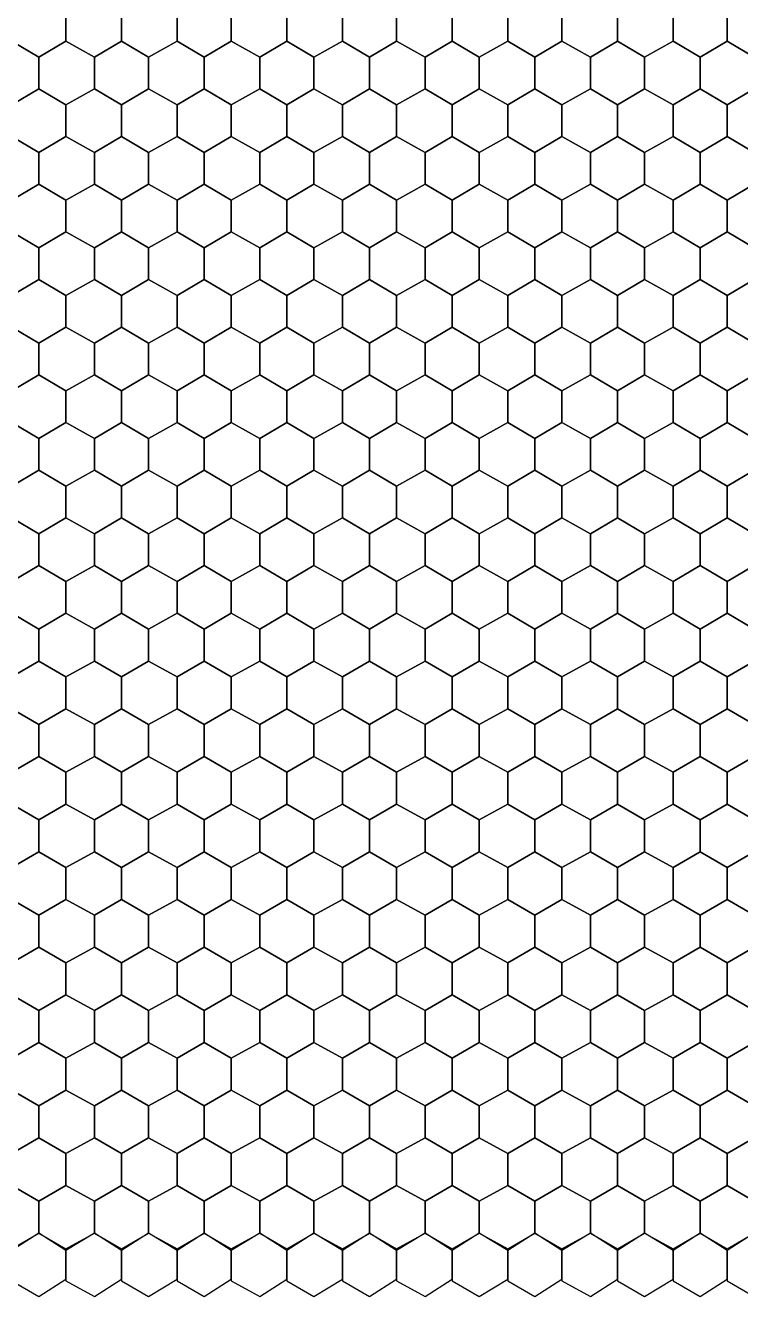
# Model space of a CAD drawing. Header units: metres. Extents: x -17 to 3602, y -20 to 1610.
# Drawn here: x 892 to 1342, y -20 to 780 of the extents above; entities that cross this region are included whole.
import ezdxf

# ---------------------------------------------------------------- set-up
doc = ezdxf.new("R2010")
doc.units = ezdxf.units.M

msp = doc.modelspace()

# ---------------------------------------------------------------- linework, layer by layer
for points in [[(917, 770), (917, 790), (900, 800), (883, 790), (883, 770), (900, 760)], [(952, 770), (952, 790), (935, 800), (917, 790), (917, 770), (935, 760)], [(987, 770), (987, 790), (969, 800), (952, 790), (952, 770), (969, 760)], [(1021, 770), (1021, 790), (1004, 800), (987, 790), (987, 770), (1004, 760)], [(1056, 770), (1056, 790), (1039, 800), (1021, 790), (1021, 770), (1039, 760)], [(1091, 770), (1091, 790), (1073, 800), (1056, 790), (1056, 770), (1073, 760)], [(1125, 770), (1125, 790), (1108, 800), (1091, 790), (1091, 770), (1108, 760)], [(1160, 770), (1160, 790), (1143, 800), (1125, 790), (1125, 770), (1143, 760)], [(1195, 770), (1195, 790), (1177, 800), (1160, 790), (1160, 770), (1177, 760)], [(1229, 770), (1229, 790), (1212, 800), (1195, 790), (1195, 770), (1212, 760)], [(1264, 770), (1264, 790), (1247, 800), (1229, 790), (1229, 770), (1247, 760)], [(1299, 770), (1299, 790), (1281, 800), (1264, 790), (1264, 770), (1281, 760)], [(1333, 770), (1333, 790), (1316, 800), (1299, 790), (1299, 770), (1316, 760)], [(1368, 770), (1368, 790), (1350, 800), (1333, 790), (1333, 770), (1350, 760)], [(900, 740), (900, 760), (883, 770), (866, 760), (866, 740), (883, 730)], [(935, 740), (935, 760), (917, 770), (900, 760), (900, 740), (917, 730)], [(969, 740), (969, 760), (952, 770), (935, 760), (935, 740), (952, 730)], [(1004, 740), (1004, 760), (987, 770), (969, 760), (969, 740), (987, 730)], [(1039, 740), (1039, 760), (1021, 770), (1004, 760), (1004, 740), (1021, 730)], [(1073, 740), (1073, 760), (1056, 770), (1039, 760), (1039, 740), (1056, 730)], [(1108, 740), (1108, 760), (1091, 770), (1073, 760), (1073, 740), (1091, 730)], [(1143, 740), (1143, 760), (1125, 770), (1108, 760), (1108, 740), (1125, 730)], [(1177, 740), (1177, 760), (1160, 770), (1143, 760), (1143, 740), (1160, 730)], [(1212, 740), (1212, 760), (1195, 770), (1177, 760), (1177, 740), (1195, 730)], [(1247, 740), (1247, 760), (1229, 770), (1212, 760), (1212, 740), (1229, 730)], [(1281, 740), (1281, 760), (1264, 770), (1247, 760), (1247, 740), (1264, 730)], [(1316, 740), (1316, 760), (1299, 770), (1281, 760), (1281, 740), (1299, 730)], [(1350, 740), (1350, 760), (1333, 770), (1316, 760), (1316, 740), (1333, 730)], [(917, 710), (917, 730), (900, 740), (883, 730), (883, 710), (900, 700)], [(952, 710), (952, 730), (935, 740), (917, 730), (917, 710), (935, 700)], [(987, 710), (987, 730), (969, 740), (952, 730), (952, 710), (969, 700)], [(1021, 710), (1021, 730), (1004, 740), (987, 730), (987, 710), (1004, 700)], [(1056, 710), (1056, 730), (1039, 740), (1021, 730), (1021, 710), (1039, 700)], [(1091, 710), (1091, 730), (1073, 740), (1056, 730), (1056, 710), (1073, 700)], [(1125, 710), (1125, 730), (1108, 740), (1091, 730), (1091, 710), (1108, 700)], [(1160, 710), (1160, 730), (1143, 740), (1125, 730), (1125, 710), (1143, 700)], [(1195, 710), (1195, 730), (1177, 740), (1160, 730), (1160, 710), (1177, 700)], [(1229, 710), (1229, 730), (1212, 740), (1195, 730), (1195, 710), (1212, 700)], [(1264, 710), (1264, 730), (1247, 740), (1229, 730), (1229, 710), (1247, 700)], [(1299, 710), (1299, 730), (1281, 740), (1264, 730), (1264, 710), (1281, 700)], [(1333, 710), (1333, 730), (1316, 740), (1299, 730), (1299, 710), (1316, 700)], [(1368, 710), (1368, 730), (1350, 740), (1333, 730), (1333, 710), (1350, 700)], [(900, 680), (900, 700), (883, 710), (866, 700), (866, 680), (883, 670)], [(935, 680), (935, 700), (917, 710), (900, 700), (900, 680), (917, 670)], [(969, 680), (969, 700), (952, 710), (935, 700), (935, 680), (952, 670)], [(1004, 680), (1004, 700), (987, 710), (969, 700), (969, 680), (987, 670)], [(1039, 680), (1039, 700), (1021, 710), (1004, 700), (1004, 680), (1021, 670)], [(1073, 680), (1073, 700), (1056, 710), (1039, 700), (1039, 680), (1056, 670)], [(1108, 680), (1108, 700), (1091, 710), (1073, 700), (1073, 680), (1091, 670)], [(1143, 680), (1143, 700), (1125, 710), (1108, 700), (1108, 680), (1125, 670)], [(1177, 680), (1177, 700), (1160, 710), (1143, 700), (1143, 680), (1160, 670)], [(1212, 680), (1212, 700), (1195, 710), (1177, 700), (1177, 680), (1195, 670)], [(1247, 680), (1247, 700), (1229, 710), (1212, 700), (1212, 680), (1229, 670)], [(1281, 680), (1281, 700), (1264, 710), (1247, 700), (1247, 680), (1264, 670)], [(1316, 680), (1316, 700), (1299, 710), (1281, 700), (1281, 680), (1299, 670)], [(1350, 680), (1350, 700), (1333, 710), (1316, 700), (1316, 680), (1333, 670)], [(917, 650), (917, 670), (900, 680), (883, 670), (883, 650), (900, 640)], [(952, 650), (952, 670), (935, 680), (917, 670), (917, 650), (935, 640)], [(987, 650), (987, 670), (969, 680), (952, 670), (952, 650), (969, 640)], [(1021, 650), (1021, 670), (1004, 680), (987, 670), (987, 650), (1004, 640)], [(1056, 650), (1056, 670), (1039, 680), (1021, 670), (1021, 650), (1039, 640)], [(1091, 650), (1091, 670), (1073, 680), (1056, 670), (1056, 650), (1073, 640)], [(1125, 650), (1125, 670), (1108, 680), (1091, 670), (1091, 650), (1108, 640)], [(1160, 650), (1160, 670), (1143, 680), (1125, 670), (1125, 650), (1143, 640)], [(1195, 650), (1195, 670), (1177, 680), (1160, 670), (1160, 650), (1177, 640)], [(1229, 650), (1229, 670), (1212, 680), (1195, 670), (1195, 650), (1212, 640)], [(1264, 650), (1264, 670), (1247, 680), (1229, 670), (1229, 650), (1247, 640)], [(1299, 650), (1299, 670), (1281, 680), (1264, 670), (1264, 650), (1281, 640)], [(1333, 650), (1333, 670), (1316, 680), (1299, 670), (1299, 650), (1316, 640)], [(1368, 650), (1368, 670), (1350, 680), (1333, 670), (1333, 650), (1350, 640)], [(900, 620), (900, 640), (883, 650), (866, 640), (866, 620), (883, 610)], [(935, 620), (935, 640), (917, 650), (900, 640), (900, 620), (917, 610)], [(969, 620), (969, 640), (952, 650), (935, 640), (935, 620), (952, 610)], [(1004, 620), (1004, 640), (987, 650), (969, 640), (969, 620), (987, 610)], [(1039, 620), (1039, 640), (1021, 650), (1004, 640), (1004, 620), (1021, 610)], [(1073, 620), (1073, 640), (1056, 650), (1039, 640), (1039, 620), (1056, 610)], [(1108, 620), (1108, 640), (1091, 650), (1073, 640), (1073, 620), (1091, 610)], [(1143, 620), (1143, 640), (1125, 650), (1108, 640), (1108, 620), (1125, 610)], [(1177, 620), (1177, 640), (1160, 650), (1143, 640), (1143, 620), (1160, 610)], [(1212, 620), (1212, 640), (1195, 650), (1177, 640), (1177, 620), (1195, 610)], [(1247, 620), (1247, 640), (1229, 650), (1212, 640), (1212, 620), (1229, 610)], [(1281, 620), (1281, 640), (1264, 650), (1247, 640), (1247, 620), (1264, 610)], [(1316, 620), (1316, 640), (1299, 650), (1281, 640), (1281, 620), (1299, 610)], [(1350, 620), (1350, 640), (1333, 650), (1316, 640), (1316, 620), (1333, 610)], [(917, 590), (917, 610), (900, 620), (883, 610), (883, 590), (900, 580)], [(952, 590), (952, 610), (935, 620), (917, 610), (917, 590), (935, 580)], [(987, 590), (987, 610), (969, 620), (952, 610), (952, 590), (969, 580)], [(1021, 590), (1021, 610), (1004, 620), (987, 610), (987, 590), (1004, 580)], [(1056, 590), (1056, 610), (1039, 620), (1021, 610), (1021, 590), (1039, 580)], [(1091, 590), (1091, 610), (1073, 620), (1056, 610), (1056, 590), (1073, 580)], [(1125, 590), (1125, 610), (1108, 620), (1091, 610), (1091, 590), (1108, 580)], [(1160, 590), (1160, 610), (1143, 620), (1125, 610), (1125, 590), (1143, 580)], [(1195, 590), (1195, 610), (1177, 620), (1160, 610), (1160, 590), (1177, 580)], [(1229, 590), (1229, 610), (1212, 620), (1195, 610), (1195, 590), (1212, 580)], [(1264, 590), (1264, 610), (1247, 620), (1229, 610), (1229, 590), (1247, 580)], [(1299, 590), (1299, 610), (1281, 620), (1264, 610), (1264, 590), (1281, 580)], [(1333, 590), (1333, 610), (1316, 620), (1299, 610), (1299, 590), (1316, 580)], [(1368, 590), (1368, 610), (1350, 620), (1333, 610), (1333, 590), (1350, 580)], [(900, 560), (900, 580), (883, 590), (866, 580), (866, 560), (883, 550)], [(935, 560), (935, 580), (917, 590), (900, 580), (900, 560), (917, 550)], [(969, 560), (969, 580), (952, 590), (935, 580), (935, 560), (952, 550)], [(1004, 560), (1004, 580), (987, 590), (969, 580), (969, 560), (987, 550)], [(1039, 560), (1039, 580), (1021, 590), (1004, 580), (1004, 560), (1021, 550)], [(1073, 560), (1073, 580), (1056, 590), (1039, 580), (1039, 560), (1056, 550)], [(1108, 560), (1108, 580), (1091, 590), (1073, 580), (1073, 560), (1091, 550)], [(1143, 560), (1143, 580), (1125, 590), (1108, 580), (1108, 560), (1125, 550)], [(1177, 560), (1177, 580), (1160, 590), (1143, 580), (1143, 560), (1160, 550)], [(1212, 560), (1212, 580), (1195, 590), (1177, 580), (1177, 560), (1195, 550)], [(1247, 560), (1247, 580), (1229, 590), (1212, 580), (1212, 560), (1229, 550)], [(1281, 560), (1281, 580), (1264, 590), (1247, 580), (1247, 560), (1264, 550)], [(1316, 560), (1316, 580), (1299, 590), (1281, 580), (1281, 560), (1299, 550)], [(1350, 560), (1350, 580), (1333, 590), (1316, 580), (1316, 560), (1333, 550)], [(917, 530), (917, 550), (900, 560), (883, 550), (883, 530), (900, 520)], [(952, 530), (952, 550), (935, 560), (917, 550), (917, 530), (935, 520)], [(987, 530), (987, 550), (969, 560), (952, 550), (952, 530), (969, 520)], [(1021, 530), (1021, 550), (1004, 560), (987, 550), (987, 530), (1004, 520)], [(1056, 530), (1056, 550), (1039, 560), (1021, 550), (1021, 530), (1039, 520)], [(1091, 530), (1091, 550), (1073, 560), (1056, 550), (1056, 530), (1073, 520)], [(1125, 530), (1125, 550), (1108, 560), (1091, 550), (1091, 530), (1108, 520)], [(1160, 530), (1160, 550), (1143, 560), (1125, 550), (1125, 530), (1143, 520)], [(1195, 530), (1195, 550), (1177, 560), (1160, 550), (1160, 530), (1177, 520)], [(1229, 530), (1229, 550), (1212, 560), (1195, 550), (1195, 530), (1212, 520)], [(1264, 530), (1264, 550), (1247, 560), (1229, 550), (1229, 530), (1247, 520)], [(1299, 530), (1299, 550), (1281, 560), (1264, 550), (1264, 530), (1281, 520)], [(1333, 530), (1333, 550), (1316, 560), (1299, 550), (1299, 530), (1316, 520)], [(1368, 530), (1368, 550), (1350, 560), (1333, 550), (1333, 530), (1350, 520)], [(900, 500), (900, 520), (883, 530), (866, 520), (866, 500), (883, 490)], [(935, 500), (935, 520), (917, 530), (900, 520), (900, 500), (917, 490)], [(969, 500), (969, 520), (952, 530), (935, 520), (935, 500), (952, 490)], [(1004, 500), (1004, 520), (987, 530), (969, 520), (969, 500), (987, 490)], [(1039, 500), (1039, 520), (1021, 530), (1004, 520), (1004, 500), (1021, 490)], [(1073, 500), (1073, 520), (1056, 530), (1039, 520), (1039, 500), (1056, 490)], [(1108, 500), (1108, 520), (1091, 530), (1073, 520), (1073, 500), (1091, 490)], [(1143, 500), (1143, 520), (1125, 530), (1108, 520), (1108, 500), (1125, 490)], [(1177, 500), (1177, 520), (1160, 530), (1143, 520), (1143, 500), (1160, 490)], [(1212, 500), (1212, 520), (1195, 530), (1177, 520), (1177, 500), (1195, 490)], [(1247, 500), (1247, 520), (1229, 530), (1212, 520), (1212, 500), (1229, 490)], [(1281, 500), (1281, 520), (1264, 530), (1247, 520), (1247, 500), (1264, 490)], [(1316, 500), (1316, 520), (1299, 530), (1281, 520), (1281, 500), (1299, 490)], [(1350, 500), (1350, 520), (1333, 530), (1316, 520), (1316, 500), (1333, 490)], [(917, 470), (917, 490), (900, 500), (883, 490), (883, 470), (900, 460)], [(952, 470), (952, 490), (935, 500), (917, 490), (917, 470), (935, 460)], [(987, 470), (987, 490), (969, 500), (952, 490), (952, 470), (969, 460)], [(1021, 470), (1021, 490), (1004, 500), (987, 490), (987, 470), (1004, 460)], [(1056, 470), (1056, 490), (1039, 500), (1021, 490), (1021, 470), (1039, 460)], [(1091, 470), (1091, 490), (1073, 500), (1056, 490), (1056, 470), (1073, 460)], [(1125, 470), (1125, 490), (1108, 500), (1091, 490), (1091, 470), (1108, 460)], [(1160, 470), (1160, 490), (1143, 500), (1125, 490), (1125, 470), (1143, 460)], [(1195, 470), (1195, 490), (1177, 500), (1160, 490), (1160, 470), (1177, 460)], [(1229, 470), (1229, 490), (1212, 500), (1195, 490), (1195, 470), (1212, 460)], [(1264, 470), (1264, 490), (1247, 500), (1229, 490), (1229, 470), (1247, 460)], [(1299, 470), (1299, 490), (1281, 500), (1264, 490), (1264, 470), (1281, 460)], [(1333, 470), (1333, 490), (1316, 500), (1299, 490), (1299, 470), (1316, 460)], [(1368, 470), (1368, 490), (1350, 500), (1333, 490), (1333, 470), (1350, 460)], [(900, 440), (900, 460), (883, 470), (866, 460), (866, 440), (883, 430)], [(935, 440), (935, 460), (917, 470), (900, 460), (900, 440), (917, 430)], [(969, 440), (969, 460), (952, 470), (935, 460), (935, 440), (952, 430)], [(1004, 440), (1004, 460), (987, 470), (969, 460), (969, 440), (987, 430)], [(1039, 440), (1039, 460), (1021, 470), (1004, 460), (1004, 440), (1021, 430)], [(1073, 440), (1073, 460), (1056, 470), (1039, 460), (1039, 440), (1056, 430)], [(1108, 440), (1108, 460), (1091, 470), (1073, 460), (1073, 440), (1091, 430)], [(1143, 440), (1143, 460), (1125, 470), (1108, 460), (1108, 440), (1125, 430)], [(1177, 440), (1177, 460), (1160, 470), (1143, 460), (1143, 440), (1160, 430)], [(1212, 440), (1212, 460), (1195, 470), (1177, 460), (1177, 440), (1195, 430)], [(1247, 440), (1247, 460), (1229, 470), (1212, 460), (1212, 440), (1229, 430)], [(1281, 440), (1281, 460), (1264, 470), (1247, 460), (1247, 440), (1264, 430)], [(1316, 440), (1316, 460), (1299, 470), (1281, 460), (1281, 440), (1299, 430)], [(1350, 440), (1350, 460), (1333, 470), (1316, 460), (1316, 440), (1333, 430)], [(917, 410), (917, 430), (900, 440), (883, 430), (883, 410), (900, 400)], [(952, 410), (952, 430), (935, 440), (917, 430), (917, 410), (935, 400)], [(987, 410), (987, 430), (969, 440), (952, 430), (952, 410), (969, 400)], [(1021, 410), (1021, 430), (1004, 440), (987, 430), (987, 410), (1004, 400)], [(1056, 410), (1056, 430), (1039, 440), (1021, 430), (1021, 410), (1039, 400)], [(1091, 410), (1091, 430), (1073, 440), (1056, 430), (1056, 410), (1073, 400)], [(1125, 410), (1125, 430), (1108, 440), (1091, 430), (1091, 410), (1108, 400)], [(1160, 410), (1160, 430), (1143, 440), (1125, 430), (1125, 410), (1143, 400)], [(1195, 410), (1195, 430), (1177, 440), (1160, 430), (1160, 410), (1177, 400)], [(1229, 410), (1229, 430), (1212, 440), (1195, 430), (1195, 410), (1212, 400)], [(1264, 410), (1264, 430), (1247, 440), (1229, 430), (1229, 410), (1247, 400)], [(1299, 410), (1299, 430), (1281, 440), (1264, 430), (1264, 410), (1281, 400)], [(1333, 410), (1333, 430), (1316, 440), (1299, 430), (1299, 410), (1316, 400)], [(1368, 410), (1368, 430), (1350, 440), (1333, 430), (1333, 410), (1350, 400)], [(900, 380), (900, 400), (883, 410), (866, 400), (866, 380), (883, 370)], [(935, 380), (935, 400), (917, 410), (900, 400), (900, 380), (917, 370)], [(969, 380), (969, 400), (952, 410), (935, 400), (935, 380), (952, 370)], [(1004, 380), (1004, 400), (987, 410), (969, 400), (969, 380), (987, 370)], [(1039, 380), (1039, 400), (1021, 410), (1004, 400), (1004, 380), (1021, 370)], [(1073, 380), (1073, 400), (1056, 410), (1039, 400), (1039, 380), (1056, 370)], [(1108, 380), (1108, 400), (1091, 410), (1073, 400), (1073, 380), (1091, 370)], [(1143, 380), (1143, 400), (1125, 410), (1108, 400), (1108, 380), (1125, 370)], [(1177, 380), (1177, 400), (1160, 410), (1143, 400), (1143, 380), (1160, 370)], [(1212, 380), (1212, 400), (1195, 410), (1177, 400), (1177, 380), (1195, 370)], [(1247, 380), (1247, 400), (1229, 410), (1212, 400), (1212, 380), (1229, 370)], [(1281, 380), (1281, 400), (1264, 410), (1247, 400), (1247, 380), (1264, 370)], [(1316, 380), (1316, 400), (1299, 410), (1281, 400), (1281, 380), (1299, 370)], [(1350, 380), (1350, 400), (1333, 410), (1316, 400), (1316, 380), (1333, 370)], [(917, 350), (917, 370), (900, 380), (883, 370), (883, 350), (900, 340)], [(952, 350), (952, 370), (935, 380), (917, 370), (917, 350), (935, 340)], [(987, 350), (987, 370), (969, 380), (952, 370), (952, 350), (969, 340)], [(1021, 350), (1021, 370), (1004, 380), (987, 370), (987, 350), (1004, 340)], [(1056, 350), (1056, 370), (1039, 380), (1021, 370), (1021, 350), (1039, 340)], [(1091, 350), (1091, 370), (1073, 380), (1056, 370), (1056, 350), (1073, 340)], [(1125, 350), (1125, 370), (1108, 380), (1091, 370), (1091, 350), (1108, 340)], [(1160, 350), (1160, 370), (1143, 380), (1125, 370), (1125, 350), (1143, 340)], [(1195, 350), (1195, 370), (1177, 380), (1160, 370), (1160, 350), (1177, 340)], [(1229, 350), (1229, 370), (1212, 380), (1195, 370), (1195, 350), (1212, 340)], [(1264, 350), (1264, 370), (1247, 380), (1229, 370), (1229, 350), (1247, 340)], [(1299, 350), (1299, 370), (1281, 380), (1264, 370), (1264, 350), (1281, 340)], [(1333, 350), (1333, 370), (1316, 380), (1299, 370), (1299, 350), (1316, 340)], [(1368, 350), (1368, 370), (1350, 380), (1333, 370), (1333, 350), (1350, 340)], [(900, 320), (900, 340), (883, 350), (866, 340), (866, 320), (883, 310)], [(935, 320), (935, 340), (917, 350), (900, 340), (900, 320), (917, 310)], [(969, 320), (969, 340), (952, 350), (935, 340), (935, 320), (952, 310)], [(1004, 320), (1004, 340), (987, 350), (969, 340), (969, 320), (987, 310)], [(1039, 320), (1039, 340), (1021, 350), (1004, 340), (1004, 320), (1021, 310)], [(1073, 320), (1073, 340), (1056, 350), (1039, 340), (1039, 320), (1056, 310)], [(1108, 320), (1108, 340), (1091, 350), (1073, 340), (1073, 320), (1091, 310)], [(1143, 320), (1143, 340), (1125, 350), (1108, 340), (1108, 320), (1125, 310)], [(1177, 320), (1177, 340), (1160, 350), (1143, 340), (1143, 320), (1160, 310)], [(1212, 320), (1212, 340), (1195, 350), (1177, 340), (1177, 320), (1195, 310)], [(1247, 320), (1247, 340), (1229, 350), (1212, 340), (1212, 320), (1229, 310)], [(1281, 320), (1281, 340), (1264, 350), (1247, 340), (1247, 320), (1264, 310)], [(1316, 320), (1316, 340), (1299, 350), (1281, 340), (1281, 320), (1299, 310)], [(1350, 320), (1350, 340), (1333, 350), (1316, 340), (1316, 320), (1333, 310)], [(917, 290), (917, 310), (900, 320), (883, 310), (883, 290), (900, 280)], [(952, 290), (952, 310), (935, 320), (917, 310), (917, 290), (935, 280)], [(987, 290), (987, 310), (969, 320), (952, 310), (952, 290), (969, 280)], [(1021, 290), (1021, 310), (1004, 320), (987, 310), (987, 290), (1004, 280)], [(1056, 290), (1056, 310), (1039, 320), (1021, 310), (1021, 290), (1039, 280)], [(1091, 290), (1091, 310), (1073, 320), (1056, 310), (1056, 290), (1073, 280)], [(1125, 290), (1125, 310), (1108, 320), (1091, 310), (1091, 290), (1108, 280)], [(1160, 290), (1160, 310), (1143, 320), (1125, 310), (1125, 290), (1143, 280)], [(1195, 290), (1195, 310), (1177, 320), (1160, 310), (1160, 290), (1177, 280)], [(1229, 290), (1229, 310), (1212, 320), (1195, 310), (1195, 290), (1212, 280)], [(1264, 290), (1264, 310), (1247, 320), (1229, 310), (1229, 290), (1247, 280)], [(1299, 290), (1299, 310), (1281, 320), (1264, 310), (1264, 290), (1281, 280)], [(1333, 290), (1333, 310), (1316, 320), (1299, 310), (1299, 290), (1316, 280)], [(1368, 290), (1368, 310), (1350, 320), (1333, 310), (1333, 290), (1350, 280)], [(900, 260), (900, 280), (883, 290), (866, 280), (866, 260), (883, 250)], [(935, 260), (935, 280), (917, 290), (900, 280), (900, 260), (917, 250)], [(969, 260), (969, 280), (952, 290), (935, 280), (935, 260), (952, 250)], [(1004, 260), (1004, 280), (987, 290), (969, 280), (969, 260), (987, 250)], [(1039, 260), (1039, 280), (1021, 290), (1004, 280), (1004, 260), (1021, 250)], [(1073, 260), (1073, 280), (1056, 290), (1039, 280), (1039, 260), (1056, 250)], [(1108, 260), (1108, 280), (1091, 290), (1073, 280), (1073, 260), (1091, 250)], [(1143, 260), (1143, 280), (1125, 290), (1108, 280), (1108, 260), (1125, 250)], [(1177, 260), (1177, 280), (1160, 290), (1143, 280), (1143, 260), (1160, 250)], [(1212, 260), (1212, 280), (1195, 290), (1177, 280), (1177, 260), (1195, 250)], [(1247, 260), (1247, 280), (1229, 290), (1212, 280), (1212, 260), (1229, 250)], [(1281, 260), (1281, 280), (1264, 290), (1247, 280), (1247, 260), (1264, 250)], [(1316, 260), (1316, 280), (1299, 290), (1281, 280), (1281, 260), (1299, 250)], [(1350, 260), (1350, 280), (1333, 290), (1316, 280), (1316, 260), (1333, 250)], [(917, 230), (917, 250), (900, 260), (883, 250), (883, 230), (900, 220)], [(952, 230), (952, 250), (935, 260), (917, 250), (917, 230), (935, 220)], [(987, 230), (987, 250), (969, 260), (952, 250), (952, 230), (969, 220)], [(1021, 230), (1021, 250), (1004, 260), (987, 250), (987, 230), (1004, 220)], [(1056, 230), (1056, 250), (1039, 260), (1021, 250), (1021, 230), (1039, 220)], [(1091, 230), (1091, 250), (1073, 260), (1056, 250), (1056, 230), (1073, 220)], [(1125, 230), (1125, 250), (1108, 260), (1091, 250), (1091, 230), (1108, 220)], [(1160, 230), (1160, 250), (1143, 260), (1125, 250), (1125, 230), (1143, 220)], [(1195, 230), (1195, 250), (1177, 260), (1160, 250), (1160, 230), (1177, 220)], [(1229, 230), (1229, 250), (1212, 260), (1195, 250), (1195, 230), (1212, 220)], [(1264, 230), (1264, 250), (1247, 260), (1229, 250), (1229, 230), (1247, 220)], [(1299, 230), (1299, 250), (1281, 260), (1264, 250), (1264, 230), (1281, 220)], [(1333, 230), (1333, 250), (1316, 260), (1299, 250), (1299, 230), (1316, 220)], [(1368, 230), (1368, 250), (1350, 260), (1333, 250), (1333, 230), (1350, 220)], [(900, 200), (900, 220), (883, 230), (866, 220), (866, 200), (883, 190)], [(935, 200), (935, 220), (917, 230), (900, 220), (900, 200), (917, 190)], [(969, 200), (969, 220), (952, 230), (935, 220), (935, 200), (952, 190)], [(1004, 200), (1004, 220), (987, 230), (969, 220), (969, 200), (987, 190)], [(1039, 200), (1039, 220), (1021, 230), (1004, 220), (1004, 200), (1021, 190)], [(1073, 200), (1073, 220), (1056, 230), (1039, 220), (1039, 200), (1056, 190)], [(1108, 200), (1108, 220), (1091, 230), (1073, 220), (1073, 200), (1091, 190)], [(1143, 200), (1143, 220), (1125, 230), (1108, 220), (1108, 200), (1125, 190)], [(1177, 200), (1177, 220), (1160, 230), (1143, 220), (1143, 200), (1160, 190)], [(1212, 200), (1212, 220), (1195, 230), (1177, 220), (1177, 200), (1195, 190)], [(1247, 200), (1247, 220), (1229, 230), (1212, 220), (1212, 200), (1229, 190)], [(1281, 200), (1281, 220), (1264, 230), (1247, 220), (1247, 200), (1264, 190)], [(1316, 200), (1316, 220), (1299, 230), (1281, 220), (1281, 200), (1299, 190)], [(1350, 200), (1350, 220), (1333, 230), (1316, 220), (1316, 200), (1333, 190)], [(917, 170), (917, 190), (900, 200), (883, 190), (883, 170), (900, 160)], [(952, 170), (952, 190), (935, 200), (917, 190), (917, 170), (935, 160)], [(987, 170), (987, 190), (969, 200), (952, 190), (952, 170), (969, 160)], [(1021, 170), (1021, 190), (1004, 200), (987, 190), (987, 170), (1004, 160)], [(1056, 170), (1056, 190), (1039, 200), (1021, 190), (1021, 170), (1039, 160)], [(1091, 170), (1091, 190), (1073, 200), (1056, 190), (1056, 170), (1073, 160)], [(1125, 170), (1125, 190), (1108, 200), (1091, 190), (1091, 170), (1108, 160)], [(1160, 170), (1160, 190), (1143, 200), (1125, 190), (1125, 170), (1143, 160)], [(1195, 170), (1195, 190), (1177, 200), (1160, 190), (1160, 170), (1177, 160)], [(1229, 170), (1229, 190), (1212, 200), (1195, 190), (1195, 170), (1212, 160)], [(1264, 170), (1264, 190), (1247, 200), (1229, 190), (1229, 170), (1247, 160)], [(1299, 170), (1299, 190), (1281, 200), (1264, 190), (1264, 170), (1281, 160)], [(1333, 170), (1333, 190), (1316, 200), (1299, 190), (1299, 170), (1316, 160)], [(1368, 170), (1368, 190), (1350, 200), (1333, 190), (1333, 170), (1350, 160)], [(900, 140), (900, 160), (883, 170), (866, 160), (866, 140), (883, 130)], [(935, 140), (935, 160), (917, 170), (900, 160), (900, 140), (917, 130)], [(969, 140), (969, 160), (952, 170), (935, 160), (935, 140), (952, 130)], [(1004, 140), (1004, 160), (987, 170), (969, 160), (969, 140), (987, 130)], [(1039, 140), (1039, 160), (1021, 170), (1004, 160), (1004, 140), (1021, 130)], [(1073, 140), (1073, 160), (1056, 170), (1039, 160), (1039, 140), (1056, 130)], [(1108, 140), (1108, 160), (1091, 170), (1073, 160), (1073, 140), (1091, 130)], [(1143, 140), (1143, 160), (1125, 170), (1108, 160), (1108, 140), (1125, 130)], [(1177, 140), (1177, 160), (1160, 170), (1143, 160), (1143, 140), (1160, 130)], [(1212, 140), (1212, 160), (1195, 170), (1177, 160), (1177, 140), (1195, 130)], [(1247, 140), (1247, 160), (1229, 170), (1212, 160), (1212, 140), (1229, 130)], [(1281, 140), (1281, 160), (1264, 170), (1247, 160), (1247, 140), (1264, 130)], [(1316, 140), (1316, 160), (1299, 170), (1281, 160), (1281, 140), (1299, 130)], [(1350, 140), (1350, 160), (1333, 170), (1316, 160), (1316, 140), (1333, 130)], [(917, 110), (917, 130), (900, 140), (883, 130), (883, 110), (900, 100)], [(952, 110), (952, 130), (935, 140), (917, 130), (917, 110), (935, 100)], [(987, 110), (987, 130), (969, 140), (952, 130), (952, 110), (969, 100)], [(1021, 110), (1021, 130), (1004, 140), (987, 130), (987, 110), (1004, 100)], [(1056, 110), (1056, 130), (1039, 140), (1021, 130), (1021, 110), (1039, 100)], [(1091, 110), (1091, 130), (1073, 140), (1056, 130), (1056, 110), (1073, 100)], [(1125, 110), (1125, 130), (1108, 140), (1091, 130), (1091, 110), (1108, 100)], [(1160, 110), (1160, 130), (1143, 140), (1125, 130), (1125, 110), (1143, 100)], [(1195, 110), (1195, 130), (1177, 140), (1160, 130), (1160, 110), (1177, 100)], [(1229, 110), (1229, 130), (1212, 140), (1195, 130), (1195, 110), (1212, 100)], [(1264, 110), (1264, 130), (1247, 140), (1229, 130), (1229, 110), (1247, 100)], [(1299, 110), (1299, 130), (1281, 140), (1264, 130), (1264, 110), (1281, 100)], [(1333, 110), (1333, 130), (1316, 140), (1299, 130), (1299, 110), (1316, 100)], [(1368, 110), (1368, 130), (1350, 140), (1333, 130), (1333, 110), (1350, 100)], [(900, 80), (900, 100), (883, 110), (866, 100), (866, 80), (883, 70)], [(935, 80), (935, 100), (917, 110), (900, 100), (900, 80), (917, 70)], [(969, 80), (969, 100), (952, 110), (935, 100), (935, 80), (952, 70)], [(1004, 80), (1004, 100), (987, 110), (969, 100), (969, 80), (987, 70)], [(1039, 80), (1039, 100), (1021, 110), (1004, 100), (1004, 80), (1021, 70)], [(1073, 80), (1073, 100), (1056, 110), (1039, 100), (1039, 80), (1056, 70)], [(1108, 80), (1108, 100), (1091, 110), (1073, 100), (1073, 80), (1091, 70)], [(1143, 80), (1143, 100), (1125, 110), (1108, 100), (1108, 80), (1125, 70)], [(1177, 80), (1177, 100), (1160, 110), (1143, 100), (1143, 80), (1160, 70)], [(1212, 80), (1212, 100), (1195, 110), (1177, 100), (1177, 80), (1195, 70)], [(1247, 80), (1247, 100), (1229, 110), (1212, 100), (1212, 80), (1229, 70)], [(1281, 80), (1281, 100), (1264, 110), (1247, 100), (1247, 80), (1264, 70)], [(1316, 80), (1316, 100), (1299, 110), (1281, 100), (1281, 80), (1299, 70)], [(1350, 80), (1350, 100), (1333, 110), (1316, 100), (1316, 80), (1333, 70)], [(917, 50), (917, 70), (900, 80), (883, 70), (883, 50), (900, 40)], [(952, 50), (952, 70), (935, 80), (917, 70), (917, 50), (935, 40)], [(987, 50), (987, 70), (969, 80), (952, 70), (952, 50), (969, 40)], [(1021, 50), (1021, 70), (1004, 80), (987, 70), (987, 50), (1004, 40)], [(1056, 50), (1056, 70), (1039, 80), (1021, 70), (1021, 50), (1039, 40)], [(1091, 50), (1091, 70), (1073, 80), (1056, 70), (1056, 50), (1073, 40)], [(1125, 50), (1125, 70), (1108, 80), (1091, 70), (1091, 50), (1108, 40)], [(1160, 50), (1160, 70), (1143, 80), (1125, 70), (1125, 50), (1143, 40)], [(1195, 50), (1195, 70), (1177, 80), (1160, 70), (1160, 50), (1177, 40)], [(1229, 50), (1229, 70), (1212, 80), (1195, 70), (1195, 50), (1212, 40)], [(1264, 50), (1264, 70), (1247, 80), (1229, 70), (1229, 50), (1247, 40)], [(1299, 50), (1299, 70), (1281, 80), (1264, 70), (1264, 50), (1281, 40)], [(1333, 50), (1333, 70), (1316, 80), (1299, 70), (1299, 50), (1316, 40)], [(1368, 50), (1368, 70), (1350, 80), (1333, 70), (1333, 50), (1350, 40)], [(900, 20), (900, 40), (883, 50), (866, 40), (866, 20), (883, 10)], [(935, 20), (935, 40), (917, 50), (900, 40), (900, 20), (917, 10)], [(969, 20), (969, 40), (952, 50), (935, 40), (935, 20), (952, 10)], [(1004, 20), (1004, 40), (987, 50), (969, 40), (969, 20), (987, 10)], [(1039, 20), (1039, 40), (1021, 50), (1004, 40), (1004, 20), (1021, 10)], [(1073, 20), (1073, 40), (1056, 50), (1039, 40), (1039, 20), (1056, 10)], [(1108, 20), (1108, 40), (1091, 50), (1073, 40), (1073, 20), (1091, 10)], [(1143, 20), (1143, 40), (1125, 50), (1108, 40), (1108, 20), (1125, 10)], [(1177, 20), (1177, 40), (1160, 50), (1143, 40), (1143, 20), (1160, 10)], [(1212, 20), (1212, 40), (1195, 50), (1177, 40), (1177, 20), (1195, 10)], [(1247, 20), (1247, 40), (1229, 50), (1212, 40), (1212, 20), (1229, 10)], [(1281, 20), (1281, 40), (1264, 50), (1247, 40), (1247, 20), (1264, 10)], [(1316, 20), (1316, 40), (1299, 50), (1281, 40), (1281, 20), (1299, 10)], [(1350, 20), (1350, 40), (1333, 50), (1316, 40), (1316, 20), (1333, 10)], [(917, -9), (917, 9), (900, 20), (883, 9), (883, -10), (900, -20)], [(952, -9), (952, 9), (935, 20), (917, 9), (917, -10), (935, -20)], [(987, -9), (987, 9), (969, 20), (952, 9), (952, -10), (969, -20)], [(1021, -9), (1021, 9), (1004, 20), (987, 9), (987, -10), (1004, -20)], [(1056, -9), (1056, 9), (1039, 20), (1021, 9), (1021, -10), (1039, -20)], [(1091, -9), (1091, 9), (1073, 20), (1056, 9), (1056, -10), (1073, -20)], [(1125, -9), (1125, 9), (1108, 20), (1091, 9), (1091, -10), (1108, -20)], [(1160, -9), (1160, 9), (1143, 20), (1125, 9), (1125, -10), (1143, -20)], [(1195, -9), (1195, 9), (1177, 20), (1160, 9), (1160, -10), (1177, -20)], [(1229, -9), (1229, 9), (1212, 20), (1195, 9), (1195, -10), (1212, -20)], [(1264, -9), (1264, 9), (1247, 20), (1229, 9), (1229, -10), (1247, -20)], [(1299, -9), (1299, 9), (1281, 20), (1264, 9), (1264, -10), (1281, -20)], [(1333, -9), (1333, 9), (1316, 20), (1299, 9), (1299, -10), (1316, -20)], [(1368, -9), (1368, 9), (1350, 20), (1333, 9), (1333, -10), (1350, -20)]]:
    msp.add_lwpolyline(points, close=True)

doc.saveas('drawing.dxf')
